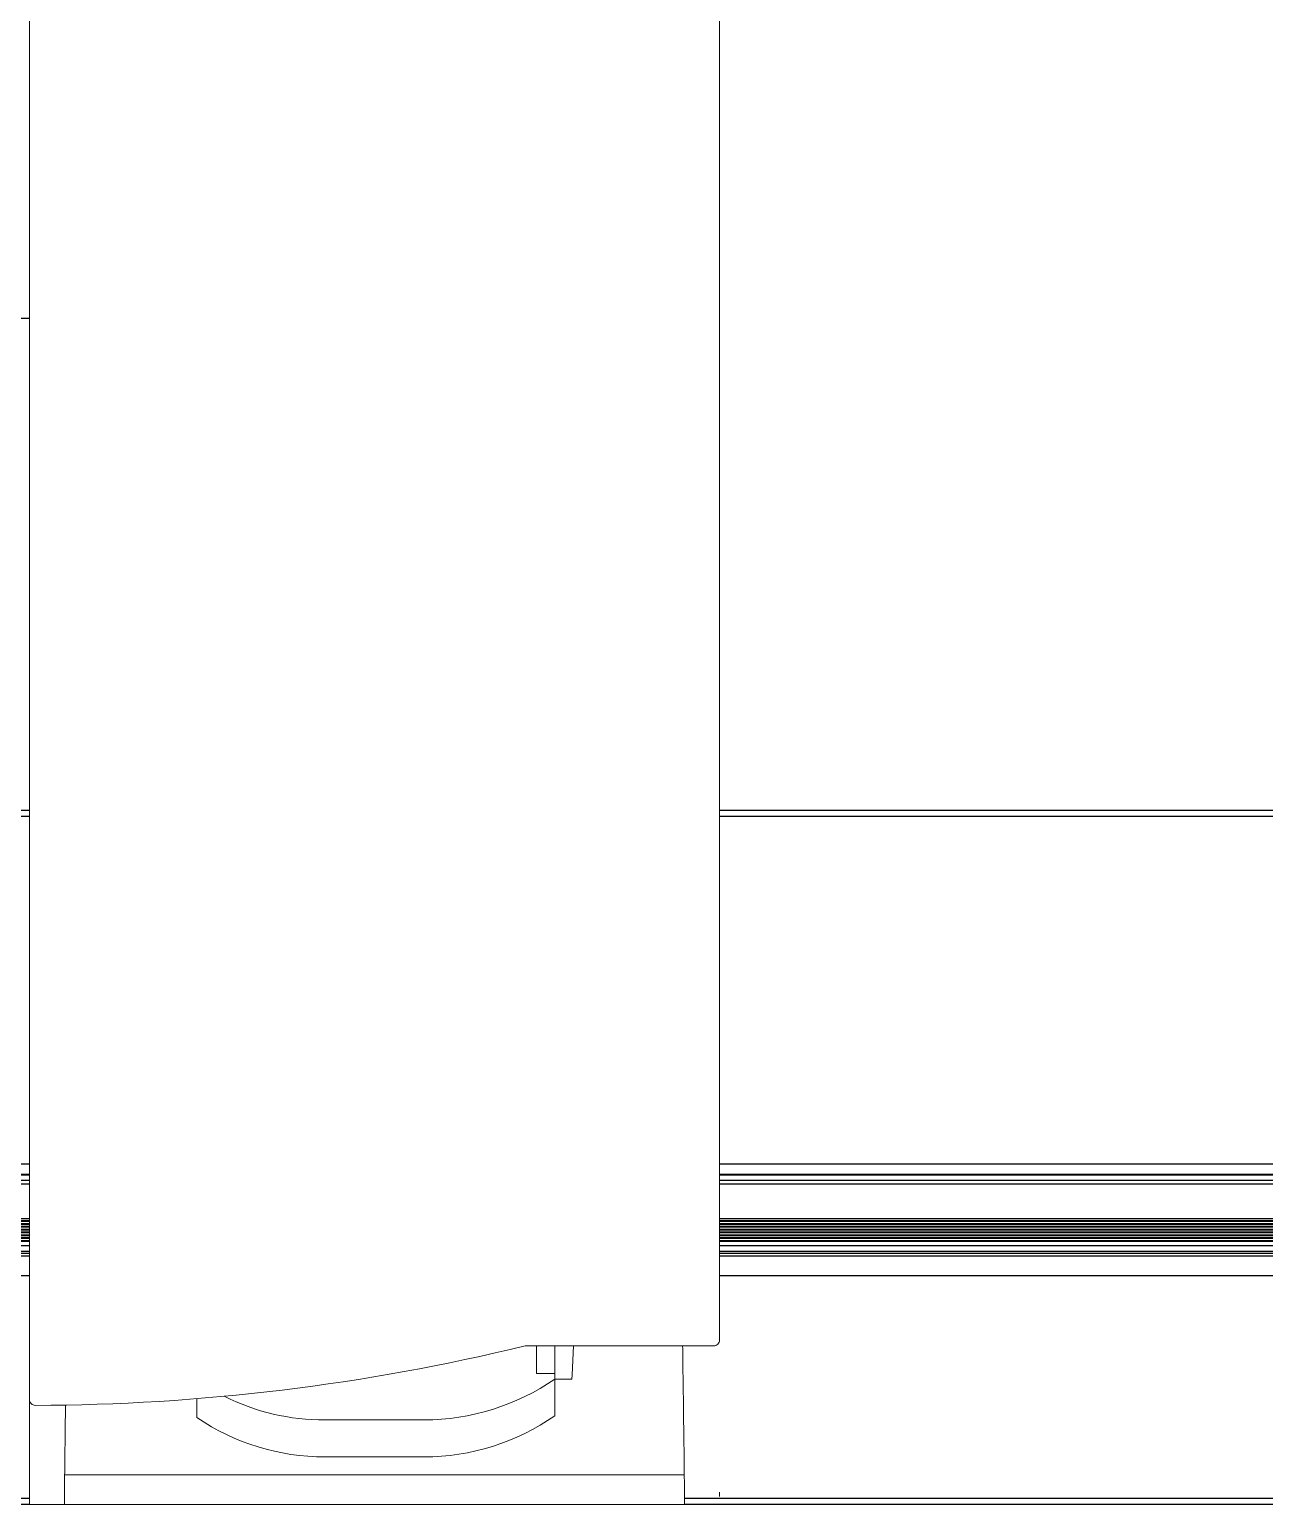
# Model space of a CAD drawing. Header units: millimetres. Extents: x 1359 to 3577, y 1333 to 3557.
# Drawn here: x 2626.4 to 2688.7, y 3183.1 to 3257.5 of the extents above; entities that cross this region are included whole.
import ezdxf

# ---------------------------------------------------------------- set-up
doc = ezdxf.new("R2010")
doc.units = ezdxf.units.MM
doc.set_wipeout_variables(frame=1)
doc.layers.add('000-PI-Oprema', color=30, linetype='Continuous', lineweight=5)
doc.layers.add('002-PI-Kabelska kanalica', color=150, linetype='Continuous')

# ---------------------------------------------------------------- blocks, each defined once
blk = doc.blocks.new('6GK7542-1AX00-0XE0')
blk.add_wipeout([(49640.319, 38537.731), (49675.119, 38537.731), (49675.119, 38398.731), (49673.263, 38398.731), (49673.361, 38390.731), (49640.319, 38390.731)])
at = {"layer": '000-PI-Oprema', "color": 0, "linetype": 'ByBlock', "lineweight": 0}
for p, q in [((49640.319, 38405.731), (49640.319, 38396.031)), ((49675.119, 38405.731), (49675.119, 38399.031)), ((49665.319, 38398.731), (49674.819, 38398.731)), ((49665.898, 38398.731), (49665.898, 38397.347)), ((49666.81, 38397.275), (49666.81, 38398.731)), ((49665.898, 38397.347), (49666.81, 38397.347)), ((49666.81, 38397.058), (49666.81, 38397.275)), ((49666.81, 38397.058), (49667.676, 38397.058)), ((49666.81, 38395.207), (49666.81, 38397.058)), ((49648.765, 38395.111), (49648.765, 38396.069)), ((49655.219, 38394.997), (49660.218, 38394.997)), ((49655.219, 38393.13), (49660.219, 38393.13)), ((49642.089, 38392.231), (49673.348, 38392.231)), ((49641.773, 38390.731), (49640.319, 38390.731)), ((49641.773, 38390.731), (49673.664, 38390.731))]:
    blk.add_line(p, q, dxfattribs=at)
at = {"layer": '000-PI-Oprema', "color": 0, "linetype": 'ByBlock', "lineweight": 0, "flags": 128}
for points in [[(49667.763, 38398.731), (49667.687, 38397.275)], [(49667.687, 38397.275), (49667.676, 38397.058), (49667.677, 38397.082)]]:
    blk.add_lwpolyline(points, dxfattribs=at)
at = {"layer": '000-PI-Oprema', "color": 0, "linetype": 'ByBlock', "lineweight": 0}
for centre, radius, start, end in [((49640.319, 38501.398), 105.666, 270.16313, 283.68556), ((49674.819, 38399.031), 0.3, 315, 0), ((49660.196, 38406.645), 11.647, 270.11208, 304.6039), ((49640.619, 38396.031), 0.3, 225.08157, 270.16313), ((49655.172, 38406.195), 11.198, 243.32699, 270.23751), ((49655.219, 38404.629), 11.499, 235.86256, 269.9998), ((49660.219, 38404.629), 11.499, 270.0002, 304.97393)]:
    blk.add_arc(centre, radius, start, end, dxfattribs=at)
for points in [[(49640.319, 38537.731), (49640.319, 38493.349), (49640.319, 38449.584), (49640.319, 38405.731)], [(49675.119, 38405.731), (49675.119, 38449.584), (49675.119, 38493.349), (49675.119, 38536.823)], [(49675.031, 38398.819), (49674.975, 38398.763), (49674.897, 38398.731), (49674.819, 38398.731)], [(49640.319, 38396.031), (49640.319, 38395.952), (49640.35, 38395.875), (49640.407, 38395.819)], [(49640.319, 38391.131), (49640.319, 38391.131), (49640.319, 38391.21), (49640.319, 38391.355)]]:
    blk.add_open_spline(points, degree=3, dxfattribs=at)
for points, knots in [([(49675.119, 38408.09), (49675.119, 38408.081), (49675.119, 38408.063), (49675.119, 38408.045), (49675.119, 38408.033), (49675.119, 38408.032), (49675.119, 38408.031)], [0, 0, 0, 0, 0.255758, 0.501131, 0.745923, 1, 1, 1, 1]), ([(49675.119, 38406.131), (49675.119, 38406.122), (49675.119, 38406.111), (49675.119, 38405.834), (49675.119, 38405.801)], [0, 0, 0, 0, 0.882328, 1, 1, 1, 1]), ([(49673.361, 38390.731), (49673.346, 38392.387), (49673.317, 38394.619), (49673.284, 38397.081), (49673.268, 38398.313), (49673.263, 38398.731)], [0, 0, 0, 0, 0.397924, 0.796012, 1, 1, 1, 1]), ([(49640.319, 38395.961), (49640.319, 38395.55), (49640.319, 38394.176), (49640.319, 38392.518), (49640.319, 38390.731)], [0, 0, 0, 0, 0.298892, 1, 1, 1, 1]), ([(49642.135, 38395.747), (49642.13, 38395.355), (49642.112, 38394.014), (49642.091, 38392.407), (49642.076, 38390.731)], [0.0109519, 0.0109519, 0.0109519, 0.0109519, 0.3008161, 1, 1, 1, 1]), ([(49675.119, 38391.355), (49675.119, 38391.338), (49675.119, 38391.303), (49675.119, 38391.258), (49675.119, 38391.22), (49675.119, 38391.177), (49675.119, 38391.14), (49675.119, 38391.134), (49675.119, 38391.131)], [0, 0, 0, 0, 0.125971, 0.250789, 0.375256, 0.500181, 0.747937, 1, 1, 1, 1])]:
    blk.add_open_spline(points, degree=3, knots=knots, dxfattribs=at)
blk = doc.blocks.new('6ES7590-1AB60-0AA0')
for p, q in [((4239.23, 2907.264), (4239.23, 2946.264)), ((4171.23, 2905.264), (4237.23, 2905.264)), ((4304.23, 2880.414), (4144.23, 2880.414)), ((4304.23, 2880.114), (4144.23, 2880.114)), ((4304.23, 2862.577), (4144.23, 2862.577)), ((4144.23, 2862.077), (4304.23, 2862.077)), ((4304.23, 2862.029), (4144.23, 2862.029)), ((4304.23, 2861.756), (4144.23, 2861.756)), ((4144.23, 2861.582), (4304.23, 2861.582)), ((4304.23, 2859.831), (4144.23, 2859.831)), ((4304.23, 2859.722), (4144.23, 2859.722)), ((4304.23, 2859.72), (4144.23, 2859.72)), ((4304.23, 2859.686), (4144.23, 2859.686)), ((4304.23, 2859.578), (4144.23, 2859.578)), ((4304.23, 2859.577), (4144.23, 2859.577)), ((4304.23, 2859.543), (4144.23, 2859.543)), ((4304.23, 2859.435), (4144.23, 2859.435)), ((4304.23, 2859.433), (4144.23, 2859.433)), ((4304.23, 2859.399), (4144.23, 2859.399)), ((4304.23, 2859.291), (4144.23, 2859.291)), ((4304.23, 2859.289), (4144.23, 2859.289)), ((4304.23, 2859.255), (4144.23, 2859.255)), ((4304.23, 2859.148), (4144.23, 2859.148)), ((4304.23, 2859.146), (4144.23, 2859.146)), ((4304.23, 2859.112), (4144.23, 2859.112)), ((4304.23, 2859.004), (4144.23, 2859.004)), ((4304.23, 2859.002), (4144.23, 2859.002)), ((4304.23, 2858.968), (4144.23, 2858.968)), ((4304.23, 2858.86), (4144.23, 2858.86)), ((4304.23, 2858.859), (4144.23, 2858.859)), ((4304.23, 2858.825), (4144.23, 2858.825)), ((4304.23, 2858.717), (4144.23, 2858.717)), ((4304.23, 2858.715), (4144.23, 2858.715)), ((4304.23, 2858.681), (4144.23, 2858.681)), ((4304.23, 2858.457), (4144.23, 2858.457)), ((4304.23, 2858.184), (4144.23, 2858.184)), ((4304.23, 2858.072), (4144.23, 2858.072)), ((4304.23, 2857.935), (4144.23, 2857.935)), ((4304.23, 2856.944), (4144.23, 2856.944)), ((4304.23, 2845.714), (4144.23, 2845.714)), ((4304.23, 2845.414), (4144.23, 2845.414))]:
    blk.add_line(p, q)
blk.add_arc((4237.23, 2907.264), 2, 270, 0)

msp = doc.modelspace()

# ---------------------------------------------------------------- block references
msp.add_blockref('6ES7590-1AB60-0AA0', (-1597.659, 337.669))

# ---------------------------------------------------------------- next in the draw order: block references
at = {"layer": '002-PI-Kabelska kanalica', "color": 0, "linetype": 'ByBlock', "lineweight": 0}
msp.add_blockref('6GK7542-1AX00-0XE0', (-47013.947, -35207.648), dxfattribs=at)

doc.saveas('drawing.dxf')
